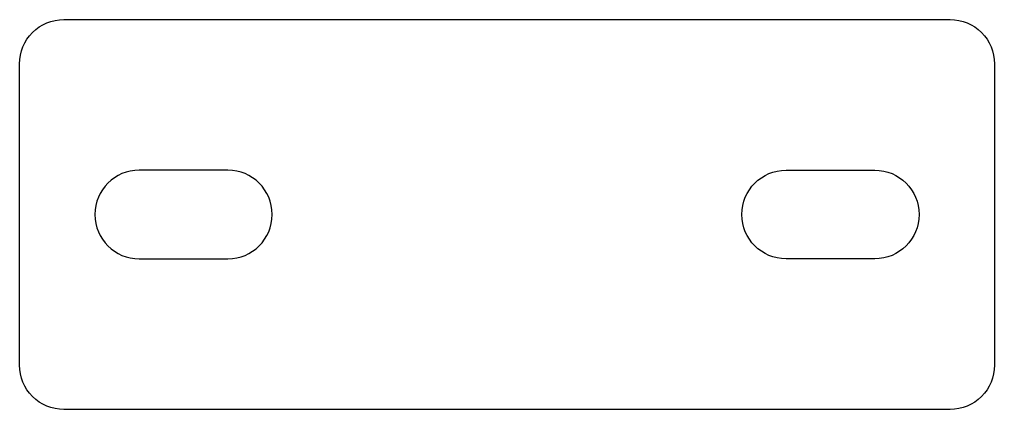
# Model space of a CAD drawing. Extents: x -55 to 55, y -22 to 22.
import ezdxf

# ---------------------------------------------------------------- set-up
doc = ezdxf.new("R2010")
doc.units = 0

msp = doc.modelspace()

# ---------------------------------------------------------------- linework, layer by layer
at = {"layer": '1'}
for points in [[(55, 17), (55, -17, -0.4142136), (50, -22), (-50, -22, -0.4142136), (-55, -17), (-55, 17, -0.4142136), (-50, 22), (50, 22, -0.4142136)], [(-31.495, 5), (-41.495, 5, 1), (-41.495, -5), (-31.495, -5, 1)], [(41.495, 5, -1), (41.495, -5), (31.495, -5, -1), (31.495, 5)]]:
    msp.add_lwpolyline(points, format="xyb", close=True, dxfattribs=at)

doc.saveas('drawing.dxf')
